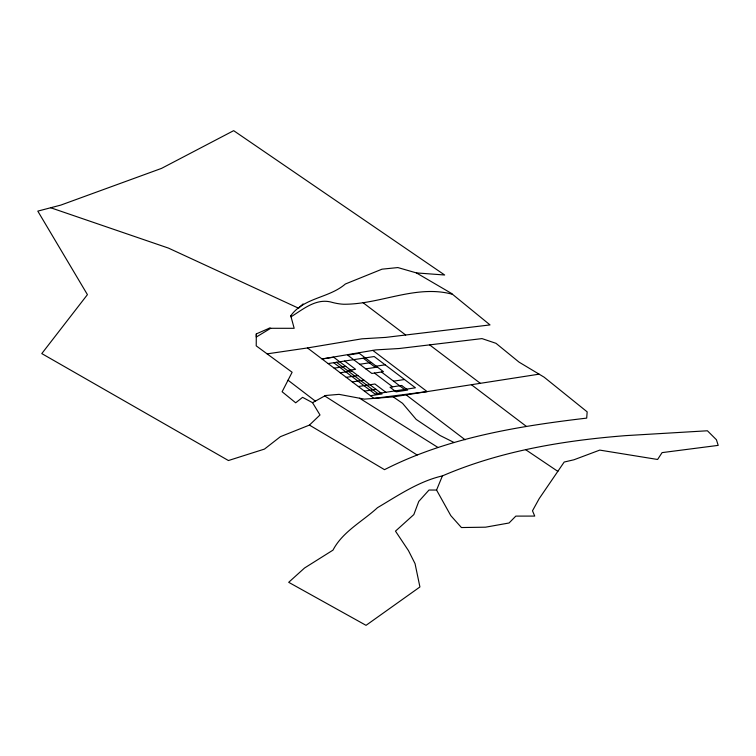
<?xml version="1.0" encoding="UTF-8"?>
<svg xmlns="http://www.w3.org/2000/svg" width="756" height="756" viewBox="0 0 756 756"><rect width="100%" height="100%" fill="white"/><g stroke="black" fill="none" stroke-linecap="round" stroke-linejoin="round"><path stroke-width="1.13" d="M256.303 333.906L256.284 337.053L270.676 328.293L269.098 328.293L256.303 333.906L256.227 345.861L292.118 372.254L282.12 391.75L295.69 402.806L302.58 397.335L312.54 402.674L319.996 414.978L309.431 425.089L280.419 436.666L264.449 449.092L228.425 460.536L41.788 353.591L87.422 294.642L37.8 211.122L60.811 205.103L161.548 168.38L233.661 130.665L444.66 275.004L416.414 272.916L397.873 267.567L382.026 269.174L345.331 284.02C328.973 298.223 303.912 297.42 290.758 315.772L294.169 328.302L269.098 328.293M436.562 490.058L442.402 475.902C500.368 450.954 563.437 440.483 626.006 435.607L707.418 430.778L716.414 439.737L718.2 445.378L662.086 452.617L657.597 459.478L599.763 450.103L573.965 459.771L564.193 462.039L539.189 498.639L532.489 510.791L534.738 516.083L515.828 516.112L509.053 522.991L485.55 527.187L461.434 527.546L450.812 515.649L436.562 490.058L429.011 490.03L418.786 501.398L413.825 514.59L395.482 531.137L408.476 550.642L415.044 563.636L419.92 586.968L366.046 625.335L288.697 582.318L304.536 568.011L332.98 550.132C342.666 531.562 362.568 521.451 377.499 507.673C398.128 495.482 418.777 481.326 442.402 475.902M303.09 303.903L298.601 308.221L168.456 248.1L50.69 207.749M312.54 402.674L325.505 395.511L339.057 394.358L364.364 399.13L393.243 396.891L539.104 374.163M309.431 425.089L384.502 469.665C447.042 437.752 517.643 426.242 586.694 418.115L587.166 411.859L544.103 377.159L519.032 362.124L495.993 343.318L481.988 338.603L399.244 348.507L375.741 349.905L322.037 358.977L333.661 357.21L382.111 393.942L370.487 395.709M267.123 353.865L307.484 347.949L361.944 338.82L385.758 337.393L490.03 324.919L451.266 293.29L416.414 272.916M328.095 363.57L374.192 356.53L415.431 387.8L374.919 393.952L333.689 362.682M334.152 368.163L345.775 366.395M359.733 364.269L371.366 362.511M347.458 370.534L355.566 369.306L344.641 361.018M385.125 364.817L374.173 366.48L363.249 358.193M340.2 372.755L351.833 370.988M365.791 368.862L377.424 367.095M346.257 377.348L357.89 375.581M352.315 381.931L363.948 380.164M358.372 386.524L374.948 384.001L385.872 392.288M393.555 381.175L404.507 379.512M364.43 391.117L376.063 389.349M452.475 294.282C415.904 284.256 380.155 304.545 343.574 304.243A31.365 12.654 21.5 0 1 332.262 302.409C316.632 297.609 303.336 309.11 291.041 316.811L290.758 315.772M454.148 442.543L440.153 435.541L416.197 419.429L402.551 403.317L393.243 396.891M359.601 398.232L438.055 447.514M324.73 395.946L417.123 455.017M525.741 449.744L557.852 471.375M429.606 344.868L480.325 383.32M363.135 302.759L405.67 335.012M471.404 384.709L526.327 426.356M372.784 350.378L427.159 391.608L374.003 398.384L307.484 347.949M381.449 371.999L404.479 389.463M374.475 373.058L392.638 386.836M336.524 362.256L377.764 393.517M406.133 394.878L465.138 439.784M288.036 380.211L315.356 401.124M359.251 353.326L347.618 355.093L371.848 373.455L383.472 371.687L359.251 353.326M401.644 385.465L390.011 387.233L396.068 391.825L407.701 390.058L401.644 385.465"/></g></svg>
